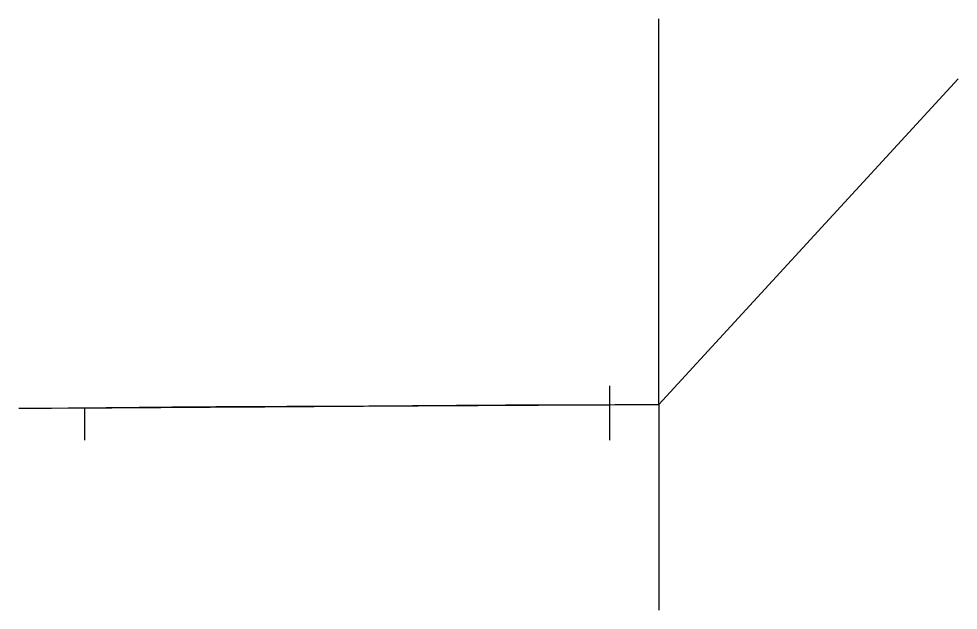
# Model space of a CAD drawing. Extents: x -158665 to 747974, y -1078007 to -307893.
# Drawn here: x 142728 to 314488, y -955772 to -847708 of the extents above; entities that cross this region are included whole.
import ezdxf

# ---------------------------------------------------------------- set-up
doc = ezdxf.new("R2010")
doc.units = 0
doc.header["$LTSCALE"] = 0.02
doc.header["$MEASUREMENT"] = 0
doc.layers.get('0').update_dxf_attribs({"linetype": 'CONTINUOUS'})

msp = doc.modelspace()

# ---------------------------------------------------------------- linework, layer by layer
for p, q in [((250727.8, -914755.6), (250727.8, -924715.7)), ((154727.8, -918798.5), (154727.8, -924715.7))]:
    msp.add_line(p, q)
msp.add_lwpolyline([(142727.8, -918874.6), (145727.8, -918855.1), (148727.8, -918835.6), (151727.8, -918816.1), (154727.8, -918798.5), (155727.8, -918788), (156727.8, -918777.2), (157727.8, -918766.5), (158727.8, -918755.8), (159727.8, -918745.2), (160727.8, -918734.7), (161727.8, -918724.3), (162727.8, -918714), (163727.8, -918703.9), (164727.8, -918693.9), (165727.8, -918684.2), (166727.8, -918674.6), (167727.8, -918665.3), (168727.8, -918656.2), (169727.8, -918647.3), (170727.8, -918638.7), (171727.8, -918630.4), (172727.8, -918622.3), (173727.8, -918614.5), (174727.8, -918607), (175727.8, -918599.7), (176727.8, -918592.8), (177727.8, -918586.1), (178727.8, -918579.7), (179727.8, -918573.6), (180727.8, -918567.8), (181727.8, -918562.2), (182727.8, -918556.9), (183727.8, -918551.8), (184727.8, -918547), (185727.8, -918542.4), (186727.8, -918538), (187727.8, -918533.8), (188727.8, -918529.7), (189727.8, -918525.8), (190727.8, -918522.1), (191727.8, -918518.5), (192727.8, -918514.9), (193727.8, -918511.4), (194727.8, -918508), (195727.8, -918504.6), (196727.8, -918501.2), (197727.8, -918497.7), (198727.8, -918494.2), (199727.8, -918490.6), (200727.8, -918486.9), (201727.8, -918483), (202727.8, -918478.9), (202883.8, -918478.3), (203727.8, -918474.6), (204727.8, -918470.1), (205727.8, -918465.3), (206727.8, -918458.1), (207727.8, -918450.8), (208727.8, -918443.2), (209727.8, -918435.4), (210727.8, -918427.6), (211727.8, -918419.7), (212727.8, -918411.6), (213727.8, -918403.5), (214727.8, -918395.4), (215727.8, -918387.3), (216727.8, -918379.2), (217727.8, -918371.3), (218727.8, -918363.4), (219727.8, -918355.7), (220727.8, -918348), (221727.8, -918340.5), (222727.8, -918333.2), (223727.8, -918326), (224727.8, -918319), (225727.8, -918312.2), (226727.8, -918305.7), (227727.8, -918299.3), (228727.8, -918293.3), (229727.8, -918287.4), (230727.8, -918281.9), (231727.8, -918276.5), (232727.8, -918271.5), (233727.8, -918266.7), (234727.8, -918262.3), (235727.8, -918258), (236727.8, -918254), (237727.8, -918250.3), (238727.8, -918246.8), (239727.8, -918243.5), (240727.8, -918240.5), (241727.8, -918237.7), (242727.8, -918235.1), (243727.8, -918232.7), (244727.8, -918230.5), (245727.8, -918228.4), (246727.8, -918226.5), (247727.8, -918224.7), (248727.8, -918223), (249727.8, -918221.5), (250727.8, -918219.7), (251727.8, -918213.8), (252727.8, -918209.3), (253727.8, -918204.8), (254727.8, -918200.4), (255727.8, -918195.9), (256727.8, -918191.6), (257727.8, -918187.3), (258727.8, -918183), (259727.8, -918178.7), (259727.8, -847707.9)])
at = {"color": 1}
msp.add_lwpolyline([(142727.8, -918874.6), (145727.8, -918855.1), (148727.8, -918835.6), (151727.8, -918816.1), (154727.8, -918796.6), (155727.8, -918790.1), (156727.8, -918783.6), (157727.8, -918777.1), (158727.8, -918770.6), (159727.8, -918764.1), (160727.8, -918757.6), (161727.8, -918751.1), (162727.8, -918744.6), (163727.8, -918738.1), (164727.8, -918731.6), (165727.8, -918725.1), (166727.8, -918718.6), (167727.8, -918712.1), (168727.8, -918705.6), (169727.8, -918699.1), (170727.8, -918692.6), (171727.8, -918686.1), (172727.8, -918679.6), (173727.8, -918673.1), (174727.8, -918666.6), (175727.8, -918660.1), (176727.8, -918653.6), (177727.8, -918647.1), (178727.8, -918640.6), (179727.8, -918634.1), (180727.8, -918627.6), (181727.8, -918621.1), (182727.8, -918614.6), (183727.8, -918608.1), (184727.8, -918601.6), (185727.8, -918595.1), (186727.8, -918588.6), (187727.8, -918582.1), (188727.8, -918575.6), (189727.8, -918569.1), (190727.8, -918562.6), (191727.8, -918556.1), (192727.8, -918549.6), (193727.8, -918543.1), (194727.8, -918536.6), (195727.8, -918530.1), (196727.8, -918523.6), (197727.8, -918517.1), (198727.8, -918510.6), (199727.8, -918504.1), (200727.8, -918497.6), (201727.8, -918491.1), (202727.8, -918484.6), (202883.8, -918483.6), (203727.8, -918478.1), (204727.8, -918471.7), (205727.8, -918465.3), (206727.8, -918458.9), (207727.8, -918452.6), (208727.8, -918446.3), (209727.8, -918440), (210727.8, -918433.8), (211727.8, -918427.7), (212727.8, -918421.5), (213727.8, -918415.4), (214727.8, -918409.4), (215727.8, -918403.4), (216727.8, -918397.4), (217727.8, -918391.5), (218727.8, -918385.6), (219727.8, -918379.8), (220727.8, -918374), (221727.8, -918368.2), (222727.8, -918362.5), (223727.8, -918356.8), (224727.8, -918351.1), (225727.8, -918345.5), (226727.8, -918340), (227727.8, -918334.4), (228727.8, -918329), (229727.8, -918323.5), (230727.8, -918318.1), (231727.8, -918312.7), (232727.8, -918307.4), (233727.8, -918302.1), (234727.8, -918296.9), (235727.8, -918291.7), (236727.8, -918286.5), (237727.8, -918281.4), (238727.8, -918276.3), (239727.8, -918271.2), (240727.8, -918266.2), (241727.8, -918261.3), (242727.8, -918256.3), (243727.8, -918251.5), (244727.8, -918246.6), (245727.8, -918241.8), (246727.8, -918237), (247727.8, -918232.3), (248727.8, -918227.6), (249727.8, -918223), (250727.8, -918218.4), (251727.8, -918213.8), (252727.8, -918209.3), (253727.8, -918204.8), (254727.8, -918200.4), (255727.8, -918195.9), (256727.8, -918191.6), (257727.8, -918187.3), (258727.8, -918183), (259727.8, -918178.7), (314488.4, -858668.9)], dxfattribs=at)
at = {"color": 3}
msp.add_lwpolyline([(142727.8, -918874.6), (145727.8, -918855.1), (148727.8, -918835.6), (151727.8, -918816.1), (154727.8, -918798.3), (155727.8, -918788.2), (156727.8, -918777.8), (157727.8, -918767.5), (158727.8, -918757.2), (159727.8, -918747), (160727.8, -918736.9), (161727.8, -918726.8), (162727.8, -918716.9), (163727.8, -918707.1), (164727.8, -918697.5), (165727.8, -918688.1), (166727.8, -918678.8), (167727.8, -918669.8), (168727.8, -918660.9), (169727.8, -918652.3), (170727.8, -918643.8), (171727.8, -918635.7), (172727.8, -918627.7), (173727.8, -918620.1), (174727.8, -918612.6), (175727.8, -918605.5), (176727.8, -918598.5), (177727.8, -918591.9), (178727.8, -918585.5), (179727.8, -918579.3), (180727.8, -918573.4), (181727.8, -918567.8), (182727.8, -918562.3), (183727.8, -918557.1), (184727.8, -918552.1), (185727.8, -918547.4), (186727.8, -918542.7), (187727.8, -918538.3), (188727.8, -918534.1), (189727.8, -918529.9), (190727.8, -918525.9), (191727.8, -918522), (192727.8, -918518.1), (193727.8, -918514.4), (194727.8, -918510.6), (195727.8, -918506.9), (196727.8, -918503.2), (197727.8, -918499.5), (198727.8, -918495.7), (199727.8, -918491.9), (200727.8, -918487.9), (201727.8, -918483.7), (202727.8, -918479.4), (202883.8, -918478.6), (203727.8, -918474.9), (204727.8, -918470.2), (205727.8, -918465.3), (206727.8, -918458.2), (207727.8, -918450.9), (208727.8, -918443.4), (209727.8, -918435.7), (210727.8, -918427.9), (211727.8, -918420.1), (212727.8, -918412.2), (213727.8, -918404.2), (214727.8, -918396.3), (215727.8, -918388.4), (216727.8, -918380.5), (217727.8, -918372.7), (218727.8, -918365), (219727.8, -918357.4), (220727.8, -918350), (221727.8, -918342.6), (222727.8, -918335.4), (223727.8, -918328.4), (224727.8, -918321.5), (225727.8, -918314.8), (226727.8, -918308.4), (227727.8, -918302.1), (228727.8, -918296.2), (229727.8, -918290.3), (230727.8, -918284.8), (231727.8, -918279.5), (232727.8, -918274.4), (233727.8, -918269.6), (234727.8, -918265.1), (235727.8, -918260.8), (236727.8, -918256.7), (237727.8, -918252.8), (238727.8, -918249.2), (239727.8, -918245.7), (240727.8, -918242.6), (241727.8, -918239.6), (242727.8, -918236.8), (243727.8, -918234.3), (244727.8, -918231.8), (245727.8, -918229.5), (246727.8, -918227.3), (247727.8, -918225.3), (248727.8, -918223.4), (249727.8, -918221.6), (250727.8, -918219.6), (251727.8, -918213.8), (252727.8, -918209.3), (253727.8, -918204.8), (254727.8, -918200.4), (255727.8, -918195.9), (256727.8, -918191.6), (257727.8, -918187.3), (258727.8, -918183), (259727.8, -918178.7), (259727.8, -955772.3)], dxfattribs=at)

doc.saveas('drawing.dxf')
